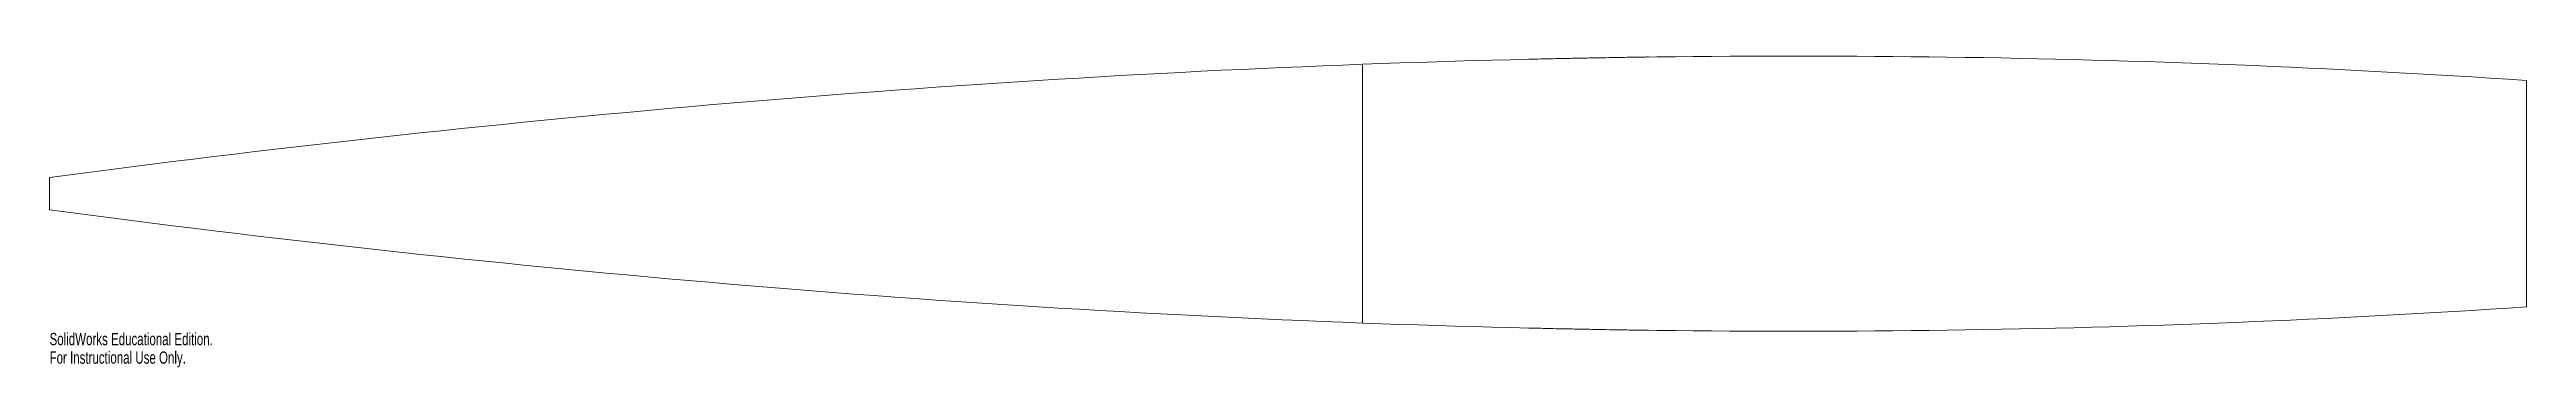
# Model space of a CAD drawing. Header units: inches. Extents: x -20.3 to 18, y -2.7 to 2.2.
import ezdxf

# ---------------------------------------------------------------- set-up
doc = ezdxf.new("R2010")
doc.units = ezdxf.units.IN
doc.header["$MEASUREMENT"] = 0
doc.styles.add('SLDTEXTSTYLE0', font='TXT', dxfattribs={"width": 0.7})

msp = doc.modelspace()

# ---------------------------------------------------------------- linework, layer by layer
at = {"color": 7, "linetype": 'Continuous', "lineweight": 15}
for p, q in [((0, -2), (0, 2)), ((18, 1.75), (18, -1.75)), ((-20.309, -0.25), (-20.309, 0.25))]:
    msp.add_line(p, q, dxfattribs=at)
for points in [[(0, 2), (-6.626, 1.754), (-13.552, 1.151), (-20.309, 0.25)], [(18, 1.75), (11.988, 2.151), (6.122, 2.228), (0, 2)], [(0, -2), (-6.626, -1.754), (-13.552, -1.151), (-20.309, -0.25)], [(18, -1.75), (11.988, -2.151), (6.122, -2.228), (0, -2)]]:
    msp.add_open_spline(points, degree=3, dxfattribs=at)
for points, knots in [([(4.422, 2.113), (4.422, 2.113), (4.422, 2.113), (4.402, 2.113), (4.366, 2.112), (4.301, 2.111), (4.211, 2.109), (4.11, 2.108), (3.977, 2.106), (3.805, 2.103), (3.59, 2.099), (3.339, 2.094), (3.056, 2.089), (2.798, 2.083), (2.634, 2.079), (2.574, 2.078)], [0, 0, 0, 0, 0.031984, 0.054473, 0.077579, 0.130043, 0.173201, 0.225015, 0.286909, 0.376113, 0.483237, 0.609558, 0.752984, 0.90914, 1, 1, 1, 1]), ([(2.576, -2.078), (2.635, -2.079), (2.798, -2.083), (3.056, -2.089), (3.339, -2.094), (3.59, -2.099), (3.805, -2.103), (3.977, -2.106), (4.11, -2.108), (4.211, -2.109), (4.301, -2.111), (4.366, -2.112), (4.402, -2.113), (4.422, -2.113), (4.422, -2.113), (4.422, -2.113)], [0, 0, 0, 0, 0.090121, 0.246404, 0.389947, 0.51637, 0.623581, 0.712858, 0.774803, 0.826659, 0.869851, 0.922358, 0.945483, 0.96799, 1, 1, 1, 1])]:
    msp.add_open_spline(points, degree=3, knots=knots, dxfattribs=at)

# ---------------------------------------------------------------- texts
at = {"color": 7, "linetype": 'Continuous', "char_height": 0.1903, "attachment_point": 1, "style": 'SLDTEXTSTYLE0'}
for s, insert in [('SolidWorks Educational Edition.', (-20.309, -2.153)), ('For Instructional Use Only.', (-20.309, -2.439))]:
    msp.add_mtext(s, dxfattribs=dict(at, insert=insert))

doc.saveas('drawing.dxf')
